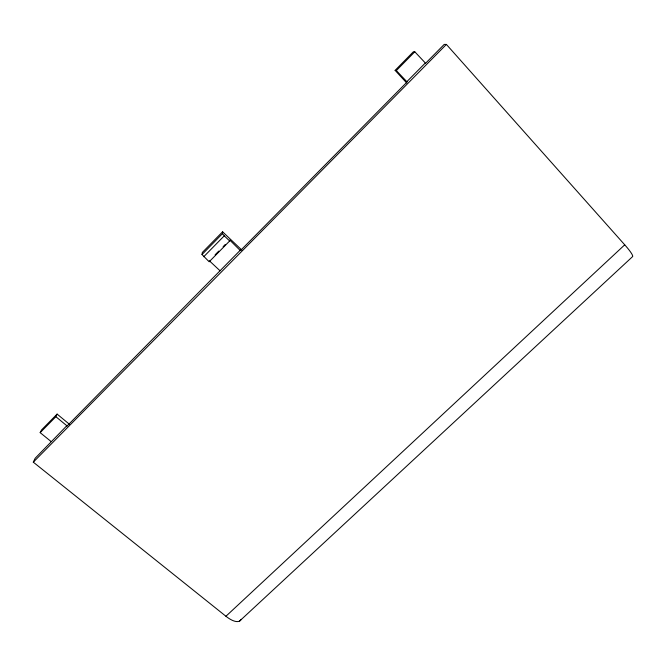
<?xml version="1.0" encoding="UTF-8"?>
<svg xmlns="http://www.w3.org/2000/svg" width="666" height="666" viewBox="0 0 666 666"><rect width="100%" height="100%" fill="white"/><g stroke="black" fill="none" stroke-linecap="round" stroke-linejoin="round"><path stroke-width="1" d="M241.925 250.158L222.594 231.793L202.322 252.472L202.014 254.52L209.166 261.788L229.662 240.959L229.687 239.993L240.384 250.649L407.117 81.96L396.32 70.579L395.105 70.363L413.436 51.723L414.801 51.798L425.599 63.253L444.239 44.397L446.387 44.431L624.733 244.822A23.61 3.238 44.8 0 1 632.7 256.51L239.643 621.028M240.368 250.141L66.442 426.631L66.833 425.732L55.861 416.7L57.109 414.102L69.497 424.317M202.014 254.52L222.477 233.641L222.594 231.793M66.833 425.732L35.156 458.275L33.3 462.162L225.932 616.258A21.678 8.716 49.1 0 0 241.167 619.313M51.165 441.583L40.176 432.65L41.525 429.945L57.109 414.102M203.746 256.726L224.259 235.831L222.477 233.641M40.176 432.65L55.861 416.7M215.118 254.803L218.756 251.099M223.127 246.661L225.316 244.439M396.32 70.579L414.801 51.798M406.676 81.86L425.116 63.203M33.3 462.162L446.387 44.431M225.932 616.258L624.733 244.822M209.291 260.731L220.005 270.746M224.259 235.831L229.662 240.959M395.105 70.363L406.71 83"/></g></svg>
